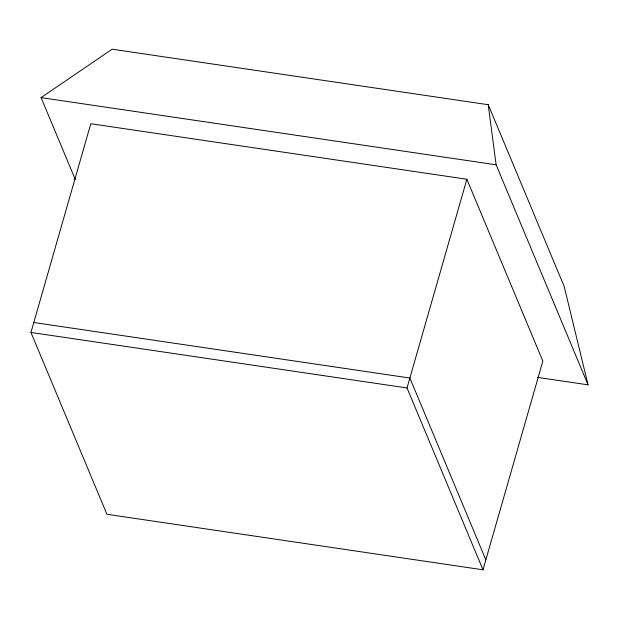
<?xml version="1.0" encoding="UTF-8"?>
<svg xmlns="http://www.w3.org/2000/svg" width="619" height="619" viewBox="0 0 619 619"><rect width="100%" height="100%" fill="white"/><g stroke="black" fill="none" stroke-linecap="round" stroke-linejoin="round"><path stroke-width="0.93" d="M30.95 332.442L90.8 123.73L466.865 179.255L542.848 361.101L482.998 569.805L106.925 514.288L30.95 332.442L407.023 387.958L482.998 569.805M407.023 387.958L466.865 179.255M75.317 179.58L41.071 97.616L112.171 49.195L488.244 104.712L564.219 286.558L588.05 384.832L537.385 377.358M41.071 97.616L496.113 164.801L588.05 384.832M33.797 322.499L409.871 378.023L485.845 559.87M488.244 104.712L496.113 164.801"/></g></svg>
